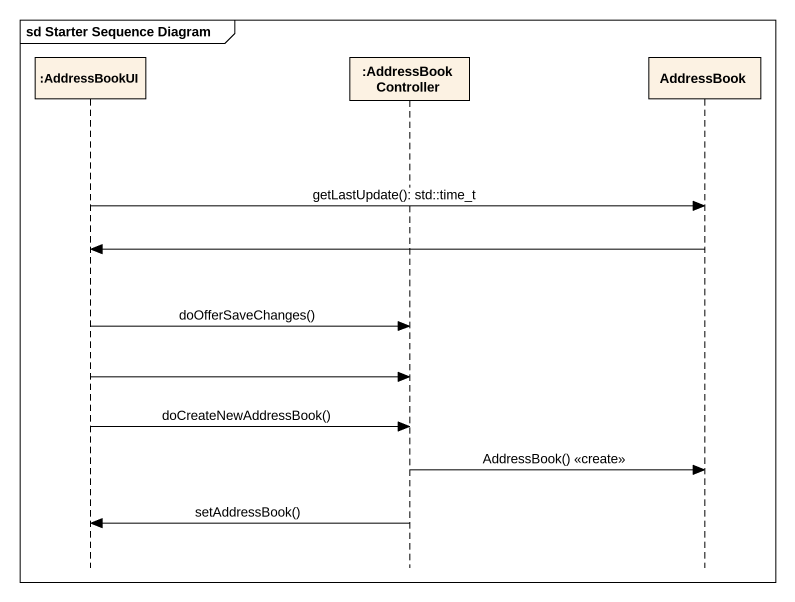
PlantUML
@startuml
mainframe sd Starter Sequence Diagram
hide footbox
participant ":AddressBookUI" as AddressBookUI
participant ":AddressBookController" as AddressBookController
participant AddressBook

AddressBookUI -> AddressBook : getLastUpdate(): std::time_t
AddressBook -> AddressBookUI
AddressBookUI -> AddressBookController : doOfferSaveChanges()
AddressBookUI -> AddressBookController
AddressBookUI -> AddressBookController : doCreateNewAddressBook()
AddressBookController -> AddressBook : AddressBook() <<create>>
AddressBookController -> AddressBookUI : setAddressBook()
@enduml
